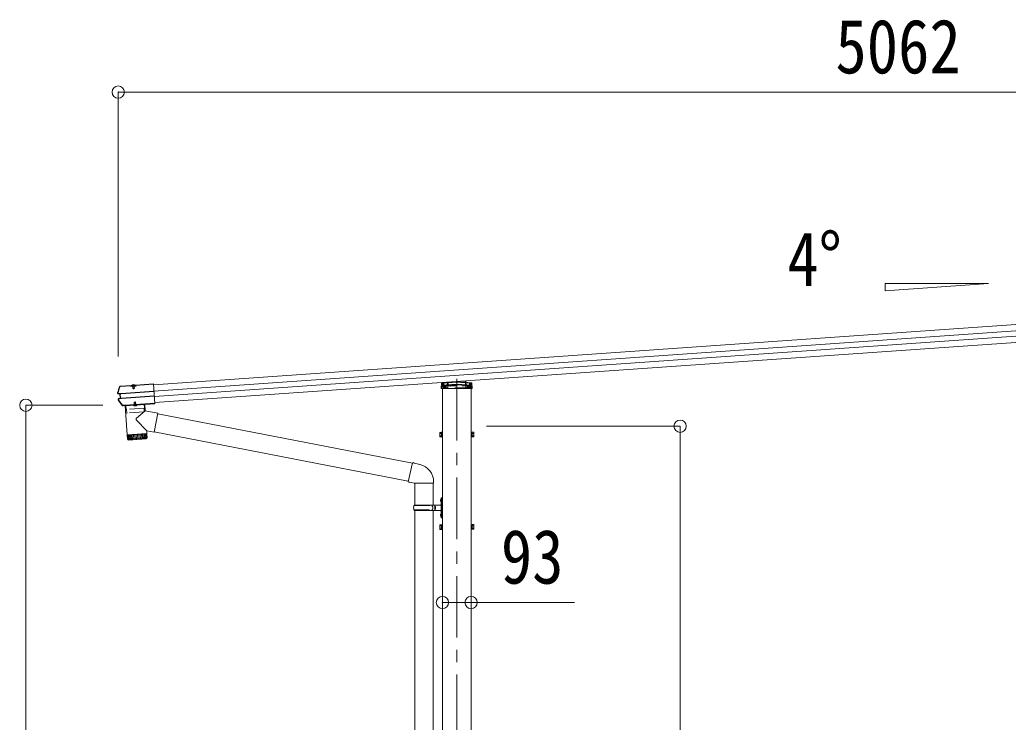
# Model space of a CAD drawing. Units: millimetres at full size, sheet at 1:40; details may follow other scales. Extents: x -11243 to 11243, y -7760 to 7760.
# Drawn here: x 1208 to 4420, y -2310 to -29 of the extents above; entities that cross this region are included whole.
import ezdxf
from ezdxf.enums import TextEntityAlignment as Align

# ---------------------------------------------------------------- set-up
doc = ezdxf.new("R2010")
doc.units = ezdxf.units.MM
doc.header["$LTSCALE"] = 40
doc.header["$PDMODE"] = 32
doc.header["$PDSIZE"] = 40
doc.linetypes.add('CHAIN1', pattern=[8, 5, -1, 1, -1])
doc.linetypes.add('DASHED1', pattern=[1.8, 1.2, -0.6])
for name, color, linetype, lineweight in [('0-1_本体', 5, 'CHAIN1', 9), ('0-3_ELV2', 4, 'Continuous', 9), ('0-6_OTH_LINE', 6, 'Continuous', 9), ('0-7_SHAPE', 4, 'Continuous', 9), ('0-9_OUTLINE', 7, 'Continuous', 9)]:
    doc.layers.add(name, color=color, linetype=linetype, lineweight=lineweight)
doc.styles.add('ＭＳ ゴシック', font='')
doc.styles.get('ＭＳ ゴシック').set_extended_font_data('MS Gothic')

msp = doc.modelspace()

# ---------------------------------------------------------------- linework, layer by layer
at = {"layer": '0-1_本体'}
msp.add_line((2627.85, -1195.26), (2627.85, -3894.54), dxfattribs=at)
at = {"layer": '0-3_ELV2'}
for p, q in [((6505.06, -874.27), (1642.5, -1214.3)), ((6506.48, -894.58), (1643.92, -1234.61)), ((6507.69, -911.82), (1645.13, -1251.84)), ((6509.11, -932.13), (1646.55, -1272.15)), ((1534.14, -1218.68), (1533.95, -1218.82)), ((1533.95, -1218.82), (1534.05, -1220.29)), ((1534.05, -1220.29), (1534.18, -1220.21)), ((1534.37, -1218.66), (1534.14, -1218.68)), ((1534.25, -1220.17), (1534.14, -1218.68)), ((1534.18, -1220.21), (1534.25, -1220.17)), ((1534.25, -1220.17), (1569.86, -1217.68)), ((1534.37, -1218.66), (1569.75, -1216.18)), ((1568.57, -1217.89), (1568.71, -1219.86)), ((1585.67, -1218.67), (1568.71, -1219.86)), ((1569.86, -1217.68), (1569.75, -1216.18)), ((1570, -1216.98), (1569.75, -1216.18)), ((1569.93, -1218.27), (1569.9, -1217.8)), ((1584.24, -1217.27), (1569.93, -1218.27)), ((1583.99, -1216.13), (1570.02, -1217.11)), ((1570.02, -1217.11), (1570.1, -1218.26)), ((1571.15, -1217.03), (1571.14, -1216.83)), ((1582.42, -1216.79), (1571.73, -1217.54)), ((1574.09, -1217.98), (1574.19, -1219.47)), ((1574.68, -1218.74), (1574.81, -1218.22)), ((1574.68, -1218.74), (1579.67, -1218.39)), ((1574.68, -1218.74), (1575.16, -1225.62)), ((1575.11, -1218.71), (1575.02, -1218.21)), ((1575.11, -1218.71), (1575.66, -1226.51)), ((1579.23, -1218.42), (1579.26, -1217.91)), ((1579.23, -1218.42), (1579.78, -1226.22)), ((1579.67, -1218.39), (1579.46, -1217.9)), ((1579.67, -1218.39), (1580.15, -1225.27)), ((1580.18, -1219.05), (1580.08, -1217.56)), ((1581.73, -1217.74), (1581.66, -1216.84)), ((1582.92, -1216.21), (1582.91, -1216.01)), ((1584.12, -1215.18), (1583.99, -1216)), ((1583.99, -1216.13), (1584.07, -1217.28)), ((1584.12, -1215.18), (1642.28, -1211.11)), ((1584.22, -1216.68), (1584.12, -1215.18)), ((1584.2, -1216.8), (1584.22, -1216.68)), ((1585.53, -1216.71), (1584.2, -1216.8)), ((1584.2, -1216.8), (1584.24, -1217.27)), ((1584.22, -1216.68), (1642.38, -1212.61)), ((1585.53, -1216.71), (1585.67, -1218.67)), ((1642.28, -1211.11), (1646.78, -1275.55)), ((2578.91, -1215.9), (2627.85, -1212.48)), ((2579.43, -1207.4), (2627.85, -1204.01)), ((2627.85, -1204.01), (2676.26, -1207.4)), ((2627.85, -1204.01), (2627.85, -1204.95)), ((2627.85, -1212.48), (2676.78, -1215.9)), ((2627.85, -1212.48), (2627.85, -1213.42)), ((2657.66, -1201.48), (2657.95, -1206.12)), ((2677.19, -1208.33), (2678.3, -1226.41)), ((1533.01, -1244.06), (1528.26, -1243.49)), ((1534.42, -1242.72), (1528.44, -1242.01)), ((1533.93, -1244), (1533.01, -1244.06)), ((1535.34, -1242.66), (1534.42, -1242.72)), ((1535.57, -1259.05), (1534.42, -1242.72)), ((1534.65, -1244.06), (1535.18, -1244.02)), ((1535.95, -1242.68), (1535.72, -1242.69)), ((1643.95, -1235.07), (1536.83, -1242.56)), ((1536.91, -1243.79), (1644.04, -1236.3)), ((1537.88, -1257.66), (1645.01, -1250.17)), ((1537.97, -1258.89), (1645.09, -1251.4)), ((1575.16, -1225.62), (1580.15, -1225.27)), ((1579.47, -1227.02), (1580.15, -1225.27)), ((2581.35, -4398.68), (2581.35, -1226.41)), ((2674.35, -4398.68), (2674.35, -1226.41)), ((1529.78, -1260.62), (1535.57, -1259.05)), ((1534.9, -1257.87), (1533.98, -1257.93)), ((1536.48, -1258.99), (1535.57, -1259.05)), ((1536.12, -1257.67), (1535.58, -1257.71)), ((1536.83, -1258.91), (1537.05, -1258.89)), ((1543.01, -1281.3), (1543.73, -1281.25)), ((1543.38, -1282.78), (1543.83, -1282.75)), ((1543.73, -1281.25), (1543.83, -1282.75)), ((1549.99, -1281.95), (1544.01, -1282.37)), ((1549.89, -1280.46), (1549.99, -1281.95)), ((1549.99, -1281.41), (1550, -1281.41)), ((1550.22, -1282.31), (1549.99, -1281.95)), ((1550.11, -1280.81), (1631.52, -1275.12)), ((1550.11, -1280.81), (1550.22, -1282.31)), ((1550.22, -1282.31), (1631.62, -1276.61)), ((1550.55, -1282.27), (1614.4, -1277.81)), ((1576.61, -1280.7), (1576.59, -1280.45)), ((1588.38, -1279.88), (1576.61, -1280.7)), ((1580.08, -1270.19), (1579.4, -1271.94)), ((1584.39, -1271.59), (1579.4, -1271.94)), ((1579.74, -1276.74), (1579.4, -1271.94)), ((1580.16, -1276.61), (1579.77, -1270.99)), ((1583.47, -1269.95), (1580.08, -1270.19)), ((1584.39, -1271.59), (1583.47, -1269.95)), ((1584.29, -1276.32), (1583.89, -1270.7)), ((1584.73, -1276.39), (1584.39, -1271.59)), ((1588.38, -1279.88), (1588.36, -1279.63)), ((1631.52, -1275.12), (1631.62, -1276.61)), ((1631.79, -1276.23), (1631.62, -1276.61)), ((1631.69, -1274.74), (1631.79, -1276.23)), ((1637.78, -1275.82), (1631.79, -1276.23)), ((1637.67, -1274.32), (1637.78, -1275.82)), ((1638, -1276.17), (1637.78, -1275.82)), ((1637.9, -1274.67), (1646.68, -1274.06)), ((1637.9, -1274.67), (1638, -1276.17)), ((1638, -1276.17), (1646.78, -1275.55)), ((1639.2, -1274.58), (1639.3, -1276.08)), ((1639.27, -1275.68), (1646.76, -1275.16)), ((2572.65, -1369.68), (2573.23, -1368.68)), ((2572.65, -1369.68), (2572.65, -1382.68)), ((2578.15, -1368.68), (2573.23, -1368.68)), ((2578.15, -1372.43), (2573.23, -1372.43)), ((2578.15, -1379.94), (2573.23, -1379.94)), ((2578.14, -1376.48), (2579.75, -1376.48)), ((2578.15, -1368.48), (2578.15, -1383.49)), ((2579.75, -1368.93), (2578.15, -1368.93)), ((2578.15, -1375.48), (2579.75, -1375.48)), ((2675.95, -1368.93), (2677.55, -1368.93)), ((2677.55, -1375.48), (2675.95, -1375.48)), ((2677.55, -1376.48), (2675.95, -1376.48)), ((2677.55, -1368.48), (2677.55, -1383.49)), ((2677.55, -1368.48), (2682.46, -1368.48)), ((2677.55, -1372.23), (2682.46, -1372.23)), ((2677.55, -1379.74), (2682.46, -1379.74)), ((2683.05, -1369.48), (2682.46, -1368.48)), ((2683.05, -1369.48), (2683.05, -1382.48)), ((2572.65, -1382.68), (2573.23, -1383.69)), ((2578.15, -1383.69), (2573.23, -1383.69)), ((2578.15, -1383.03), (2579.75, -1383.03)), ((2677.55, -1383.03), (2675.95, -1383.03)), ((2677.55, -1383.49), (2682.46, -1383.49)), ((2683.05, -1382.48), (2682.46, -1383.49)), ((2572.65, -1669.68), (2573.23, -1668.68)), ((2572.65, -1669.68), (2572.65, -1682.68)), ((2578.15, -1668.68), (2573.23, -1668.68)), ((2578.15, -1668.48), (2578.15, -1683.49)), ((2579.75, -1668.93), (2578.15, -1668.93)), ((2675.95, -1668.93), (2677.55, -1668.93)), ((2677.55, -1668.48), (2677.55, -1683.49)), ((2677.55, -1668.48), (2682.46, -1668.48)), ((2683.05, -1669.48), (2682.46, -1668.48)), ((2683.05, -1669.48), (2683.05, -1682.48)), ((2572.65, -1682.68), (2573.23, -1683.69)), ((2578.15, -1672.43), (2573.23, -1672.43)), ((2578.15, -1679.94), (2573.23, -1679.94)), ((2578.15, -1683.69), (2573.23, -1683.69)), ((2578.14, -1676.48), (2579.75, -1676.48)), ((2578.15, -1675.48), (2579.75, -1675.48)), ((2578.15, -1683.03), (2579.75, -1683.03)), ((2677.55, -1675.48), (2675.95, -1675.48)), ((2677.55, -1676.48), (2675.95, -1676.48)), ((2677.55, -1683.03), (2675.95, -1683.03)), ((2677.55, -1672.23), (2682.46, -1672.23)), ((2677.55, -1679.74), (2682.46, -1679.74)), ((2677.55, -1683.49), (2682.46, -1683.49)), ((2683.05, -1682.48), (2682.46, -1683.49))]:
    msp.add_line(p, q, dxfattribs=at)
at = {"layer": '0-3_ELV2', "linetype": 'DASHED1'}
for p, q in [((1572.35, -1216.92), (1572.28, -1217.17)), ((1572.41, -1216.39), (1581.59, -1215.75)), ((1572.49, -1217.49), (1572.41, -1216.39)), ((1574.48, -1214.01), (1575.87, -1216.38)), ((1574.81, -1218.22), (1574.92, -1217.83)), ((1574.92, -1217.83), (1574.84, -1216.72)), ((1574.99, -1218.21), (1574.85, -1216.22)), ((1575.02, -1218.21), (1574.9, -1217.62)), ((1577.06, -1216.91), (1575.87, -1216.38)), ((1577.06, -1216.91), (1578.16, -1216.22)), ((1579.21, -1213.68), (1578.16, -1216.22)), ((1579.28, -1217.91), (1579.14, -1215.92)), ((1579.31, -1217.52), (1579.23, -1216.41)), ((1579.26, -1217.91), (1579.29, -1217.31)), ((1579.46, -1217.9), (1579.31, -1217.52)), ((1581.66, -1216.84), (1581.59, -1215.75)), ((1581.72, -1216.26), (1581.82, -1216.5)), ((2578.98, -1215.91), (2676.71, -1215.91)), ((2581.45, -1209.26), (2580.4, -1226.41)), ((2580.87, -1218.71), (2585.85, -1218.71)), ((2580.92, -1217.91), (2674.77, -1217.91)), ((2627.85, -1214.49), (2580.93, -1217.77)), ((2627.85, -1206.02), (2581.45, -1209.26)), ((2584.65, -1209.04), (2584.65, -1222.68)), ((2585.85, -1208.95), (2585.85, -1224.41)), ((2587.35, -1217.32), (2587.35, -1224.41)), ((2590.45, -1217.91), (2590.45, -1224.41)), ((2590.57, -1217.91), (2590.57, -1224.41)), ((2590.85, -1217.07), (2590.85, -1224.41)), ((2593.85, -1216.86), (2593.85, -1224.41)), ((2597.09, -1216.85), (2597.77, -1205.66)), ((2599.78, -1205.52), (2598.51, -1226.41)), ((2601.85, -1215.91), (2601.85, -1217.91)), ((2606.35, -1218.71), (2606.35, -1215.99)), ((2607.85, -1218.71), (2606.35, -1218.71)), ((2607.85, -1215.88), (2607.85, -1218.71)), ((2674.24, -1209.26), (2627.85, -1206.02)), ((2674.76, -1217.77), (2627.85, -1214.49)), ((2647.85, -1218.71), (2647.85, -1215.88)), ((2647.85, -1218.71), (2649.35, -1218.71)), ((2649.35, -1215.99), (2649.35, -1218.71)), ((2653.85, -1217.91), (2653.85, -1215.91)), ((2655.67, -1201.62), (2657.18, -1226.41)), ((2657.95, -1206.12), (2658.6, -1216.85)), ((2661.85, -1216.86), (2661.85, -1224.41)), ((2664.85, -1217.07), (2664.85, -1224.41)), ((2665.12, -1217.91), (2665.12, -1224.41)), ((2665.25, -1217.91), (2665.25, -1224.41)), ((2668.35, -1217.32), (2668.35, -1224.41)), ((2669.85, -1208.95), (2669.85, -1224.41)), ((2669.85, -1218.71), (2674.82, -1218.71)), ((2671.05, -1209.04), (2671.05, -1222.68)), ((2675.29, -1226.41), (2674.24, -1209.26)), ((2584.65, -1222.68), (2585.65, -1224.41)), ((2670.05, -1224.41), (2585.65, -1224.41)), ((2590.85, -1222.68), (2593.85, -1222.68)), ((2661.85, -1222.68), (2664.85, -1222.68)), ((2670.05, -1224.41), (2671.05, -1222.68)), ((1580.16, -1282.79), (1581.32, -1279.99)), ((1582.42, -1279.3), (1581.32, -1279.99)), ((1582.42, -1279.3), (1583.61, -1279.83)), ((1585.15, -1282.44), (1583.61, -1279.83))]:
    msp.add_line(p, q, dxfattribs=at)
at = {"layer": '0-3_ELV2'}
for points in [[(1569.86, -1217.68), (1569.9, -1217.8), (1568.57, -1217.89)], [(1581.73, -1217.74), (1572.55, -1218.38), (1572.49, -1217.49)], [(2678.3, -1226.41), (2577.4, -1226.41), (2578.5, -1208.33)], [(1527.35, -1240.36), (1530.16, -1230.7), (1533.18, -1221.09)], [(1529.38, -1259.18), (1533.98, -1257.93), (1533.01, -1244.06)], [(1575.16, -1225.62), (1576.08, -1227.26), (1579.47, -1227.02)], [(1541.96, -1280.82), (1535.4, -1271.79), (1529.04, -1262.61)], [(1550.11, -1280.81), (1549.89, -1280.46), (1543.9, -1280.87), (1543.73, -1281.25)], [(1543.9, -1280.87), (1544.01, -1282.37), (1543.83, -1282.75)], [(1614.83, -1276.78), (1614.76, -1275.78), (1549.91, -1280.31), (1549.98, -1281.31)], [(1637.9, -1274.67), (1637.67, -1274.32), (1631.69, -1274.74), (1631.52, -1275.12)], [(2581.35, -1367.48), (2579.75, -1367.48), (2579.75, -1384.48), (2581.35, -1384.48)], [(2674.35, -1367.48), (2675.95, -1367.48), (2675.95, -1384.48), (2674.35, -1384.48)], [(2581.35, -1667.48), (2579.75, -1667.48), (2579.75, -1684.48), (2581.35, -1684.48)], [(2674.35, -1667.48), (2675.95, -1667.48), (2675.95, -1684.48), (2674.35, -1684.48)]]:
    msp.add_lwpolyline(points, dxfattribs=at)
for centre, radius, start, end in [((1534.68, -1221.93), 3.19, 103.22631, 162.05142), ((1534.32, -1221.46), 1.2, 102.71221, 162.01357), ((1571.69, -1216.8), 0.55, 142.43917, 184), ((1571.7, -1216.99), 0.545, 184, 274), ((1577.35, -1221.15), 7.7, 45.56083, 142.43917), ((1582.38, -1216.25), 0.545, 274, 4), ((1582.36, -1216.05), 0.55, 4, 45.56083), ((2578.98, -1216.9), 1, 94, 176.5), ((2579.5, -1208.39), 1, 94, 176.5), ((2676.19, -1208.39), 1, 3.5, 86), ((2676.71, -1216.9), 1, 3.5, 86), ((1528.59, -1240.71), 2.8, 164.31277, 263.16971), ((2009.2, -1375.69), 502, 162.04537, 164.31277), ((1528.6, -1240.71), 1.3, 164.24366, 263.03582), ((1530.12, -1261.88), 2.8, 105.16971, 214.06629), ((1943.65, -982.25), 502, 214.06629, 216.59248), ((1530.12, -1261.88), 1.3, 105.30295, 214.13631), ((1543.16, -1279.6), 3.19, 216.58984, 274.01289), ((1542.92, -1280.11), 1.2, 216.62025, 274.01295), ((1550.98, -1281.24), 1, 184, 274), ((1582.15, -1275.35), 7.7, 223.98312, 324.01688), ((1613.83, -1276.85), 1, 274, 4), ((2585.06, -1376.18), 12.42, 162.41205, 197.58795), ((2575.97, -1370.55), 3.32, 145.61575, 214.38425), ((2575.97, -1381.81), 3.32, 145.61575, 214.38425), ((2679.72, -1370.36), 3.32, 325.61575, 34.38425), ((2679.72, -1381.61), 3.32, 325.61575, 34.38425), ((2670.63, -1375.98), 12.42, 342.41205, 17.58795), ((2575.97, -1670.55), 3.32, 145.61575, 214.38425), ((2679.72, -1670.36), 3.32, 325.61575, 34.38425), ((2585.06, -1676.18), 12.42, 162.41205, 197.58795), ((2575.97, -1681.81), 3.32, 145.61575, 214.38425), ((2679.72, -1681.61), 3.32, 325.61575, 34.38425), ((2670.63, -1675.98), 12.42, 342.41205, 17.58795)]:
    msp.add_arc(centre, radius, start, end, dxfattribs=at)
at = {"layer": '0-3_ELV2', "linetype": 'DASHED1'}
for centre, radius, start, end in [((1571.8, -1217.03), 0.5, 274, 344), ((1573.12, -1217.14), 0.8, 94, 164), ((1574.34, -1216.75), 0.5, 4, 94), ((1579.73, -1216.38), 0.5, 94, 184), ((1580.99, -1216.59), 0.8, 24, 94), ((1582.28, -1216.3), 0.5, 204, 274), ((2578.98, -1216.91), 1, 90, 176.5), ((2676.71, -1216.91), 1, 3.5, 90)]:
    msp.add_arc(centre, radius, start, end, dxfattribs=at)
at = {"layer": '0-3_ELV2'}
for centre, major_axis, ratio, start_param, end_param in [((1570.22, -1220.17), (-0.22, 3.19), 0.014286, 5.9883828, 6.2220988), ((1584.21, -1219.19), (-0.22, 3.19), 0.014286, 0.0610865, 0.2948025), ((1536.95, -1244.37), (3.03, -0.36), 0.014525, 2.4375911, 3.0658321), ((1536.95, -1244.37), (2.99, 0.21), 0.19438, 1.5707963, 2.1939282), ((1536.85, -1242.84), (1.52, -0.18), 0.014525, 2.4126357, 3.0658321), ((1536.85, -1242.85), (1.5, 0.1), 0.19438, 1.5707963, 2.2034964), ((1537.84, -1257.06), (2.95, 0.8), 0.014957, 3.2171785, 3.8372566), ((1537.84, -1257.08), (2.99, 0.21), 0.19438, 4.0848352, 4.712389), ((1537.95, -1258.59), (1.48, 0.4), 0.014957, 3.2171785, 3.8435615), ((1537.95, -1258.6), (1.5, 0.1), 0.19438, 4.0561004, 4.712389)]:
    msp.add_ellipse(centre, major_axis=major_axis, ratio=ratio, start_param=start_param, end_param=end_param, dxfattribs=at)
at = {"layer": '0-6_OTH_LINE'}
for p, q in [((6589.63, -263.6), (1527.8, -263.6)), ((1527.8, -263.6), (1527.8, -1122.49)), ((1227.8, -1280.79), (1477.8, -1280.79)), ((1227.8, -3848.68), (1227.8, -1280.79)), ((3353.85, -1348.68), (2724.35, -1348.68)), ((3353.85, -3848.68), (3353.85, -1348.68)), ((2581.35, -1921.38), (2674.35, -1921.38)), ((2674.35, -1921.38), (3010.5, -1921.38))]:
    msp.add_line(p, q, dxfattribs=at)
for p in [(1527.8, -263.6), (1227.8, -1280.79), (3353.85, -1348.68), (2581.35, -1921.38), (2674.35, -1921.38)]:
    msp.add_point(p, dxfattribs=at)
at = {"layer": '0-7_SHAPE'}
for p, q in [((4020.59, -885.22), (4356.59, -885.22)), ((4020.59, -908.72), (4020.59, -885.22)), ((4356.59, -885.22), (4020.59, -908.72))]:
    msp.add_line(p, q, dxfattribs=at)
at = {"layer": '0-9_OUTLINE'}
for p, q in [((1550.49, -1282.28), (1557.11, -1377.05)), ((1614.33, -1277.82), (1615.79, -1298.62)), ((1615.79, -1298.62), (1587.48, -1322.08)), ((1656.54, -1306.55), (1615.79, -1298.62)), ((1656.54, -1306.55), (1644.48, -1368.59)), ((2483.92, -1469), (1656.24, -1308.12)), ((1620.35, -1363.89), (1587.08, -1329.41)), ((1557.11, -1377.05), (1620.96, -1372.58)), ((1621.03, -1373.58), (1557.18, -1378.05)), ((1557.18, -1378.05), (1558.32, -1391.05)), ((1558.9, -1392.58), (1557.88, -1378)), ((1559.11, -1377.91), (1560.15, -1392.87)), ((1561.97, -1392.75), (1560.92, -1377.78)), ((1561.6, -1376.73), (1561.69, -1377.73)), ((1563.28, -1377.62), (1564.33, -1392.58)), ((1567.19, -1392.38), (1566.14, -1377.42)), ((1570.5, -1392.15), (1569.45, -1377.19)), ((1573.14, -1376.93), (1574.19, -1391.89)), ((1577.15, -1376.65), (1578.19, -1391.61)), ((1581.38, -1376.35), (1582.43, -1391.32)), ((1585.77, -1376.05), (1586.81, -1391.01)), ((1590.22, -1375.74), (1591.27, -1390.7)), ((1594.65, -1375.43), (1595.69, -1390.39)), ((1598.97, -1375.12), (1600.02, -1390.09)), ((1603.1, -1374.84), (1604.15, -1389.8)), ((1606.96, -1374.57), (1608, -1389.53)), ((1610.47, -1374.32), (1611.51, -1389.28)), ((1613.56, -1374.1), (1614.61, -1389.07)), ((1616.18, -1373.92), (1617.22, -1388.88)), ((1616.47, -1372.9), (1616.52, -1373.9)), ((1618.27, -1373.77), (1619.31, -1388.74)), ((1619.79, -1373.67), (1620.84, -1388.63)), ((1620.35, -1363.89), (1620.96, -1372.58)), ((1620.35, -1363.89), (1644.48, -1368.59)), ((1621.71, -1386.62), (1621.03, -1373.58)), ((2470.32, -1527.48), (1644.79, -1367.01)), ((1558.32, -1391), (1621.71, -1386.57)), ((1618.92, -1389.77), (1561.52, -1393.78)), ((2484.28, -1467.44), (2469.92, -1529.2)), ((2484.28, -1467.44), (2508.6, -1473.25)), ((2469.92, -1529.2), (2490, -1533.74)), ((2469.92, -1529.2), (2473.92, -1531.87)), ((2474.8, -1530.3), (2473.92, -1531.87)), ((2490, -1533.74), (2552.74, -1533.74)), ((2491.37, -1533.74), (2491.37, -1604.74)), ((2551.37, -1533.74), (2551.37, -1604.74)), ((2552.74, -1529.57), (2552.74, -1533.74)), ((2489.37, -1604.74), (2575.37, -1604.74)), ((2489.37, -1604.74), (2489.37, -1606.74)), ((2548.37, -1604.74), (2548.37, -1609.24)), ((2556.35, -1604.74), (2556.35, -1622.74)), ((2575.04, -1587.59), (2577.09, -1588.59)), ((2576.31, -1585.59), (2576.95, -1585.59)), ((2576.31, -1585.59), (2576.31, -1593.89)), ((2576.31, -1593.89), (2576.95, -1593.89)), ((2576.95, -1585.59), (2577.35, -1585.99)), ((2577.09, -1588.59), (2577.7, -1589.74)), ((2577.35, -1581.74), (2580.35, -1580.24)), ((2577.35, -1581.74), (2577.35, -1645.74)), ((2580.35, -1580.24), (2580.35, -1647.24)), ((2580.35, -1580.24), (2581.35, -1580.24)), ((2488.37, -1606.74), (2538.71, -1606.74)), ((2488.37, -1620.74), (2538.71, -1620.74)), ((2489.37, -1622.74), (2489.37, -1620.74)), ((2489.37, -1622.74), (2575.37, -1622.74)), ((2491.36, -1622.74), (2491.36, -2614.71)), ((2548.37, -1609.24), (2550.37, -1609.24)), ((2548.37, -1622.74), (2548.37, -1618.24)), ((2548.37, -1618.24), (2550.37, -1618.24)), ((2550.37, -1609.24), (2550.37, -1618.24)), ((2551.36, -1622.74), (2551.36, -2614.71)), ((2556.35, -1609.24), (2559.35, -1609.24)), ((2556.35, -1618.24), (2559.35, -1618.24)), ((2559.35, -1609.24), (2559.35, -1618.24)), ((2575.04, -1635.59), (2577.09, -1636.59)), ((2576.31, -1633.59), (2576.95, -1633.59)), ((2576.31, -1633.59), (2576.31, -1641.89)), ((2576.95, -1633.59), (2576.95, -1641.89)), ((2576.95, -1633.59), (2577.35, -1633.99)), ((2577.09, -1636.59), (2577.7, -1637.74)), ((2576.31, -1641.89), (2576.95, -1641.89)), ((2576.95, -1641.89), (2577.35, -1641.49)), ((2577.35, -1645.74), (2580.35, -1647.24)), ((2580.35, -1647.24), (2581.35, -1647.24))]:
    msp.add_line(p, q, dxfattribs=at)
at = {"layer": '0-9_OUTLINE', "linetype": 'DASHED1'}
for p, q in [((1552.7, -1282.12), (1553.84, -1293.59)), ((1612.25, -1277.96), (1612.72, -1289.47)), ((1612.26, -1289.99), (1554.37, -1294.04)), ((1555.85, -1305.48), (1554.57, -1294.02)), ((1611.79, -1302.05), (1556.38, -1305.93)), ((1612.25, -1301.54), (1611.93, -1290.01))]:
    msp.add_line(p, q, dxfattribs=at)
at = {"layer": '0-9_OUTLINE'}
for points in [[(2484.28, -1467.44), (2489, -1467), (2489.15, -1468.61)], [(2575.04, -1591.89), (2577.09, -1590.89), (2577.7, -1589.74)], [(2576.95, -1585.59), (2576.95, -1593.89), (2577.35, -1593.49)], [(2575.04, -1639.89), (2577.09, -1638.89), (2577.7, -1637.74)]]:
    msp.add_lwpolyline(points, dxfattribs=at)
at = {"layer": '0-9_OUTLINE', "linetype": 'DASHED1'}
for centre, start, end in [((1554.33, -1293.54), 185.67065, 274), ((1556.35, -1305.43), 186.38594, 274), ((1611.75, -1301.55), 274, 1.61406), ((1612.22, -1289.49), 274, 2.32935)]:
    msp.add_arc(centre, 0.5, start, end, dxfattribs=at)
at = {"layer": '0-9_OUTLINE'}
for centre, radius, start, end in [((1590.67, -1325.93), 5, 129.65551, 223.97399), ((1561.31, -1390.79), 3, 185, 274.04832), ((1618.71, -1386.77), 3, 274, 3), ((2494.74, -1529.57), 58, 0, 76.56538), ((2538.71, -1604.74), 2, 270, 359.99998), ((2580.64, -1589.74), 6, 136.21765, 223.78235), ((2575.35, -1602.74), 2, 270, 359.99998), ((2537.12, -1613.74), 49.25, 171.82876, 180.00002), ((2537.12, -1613.74), 49.25, 180.00002, 188.17127), ((2538.71, -1622.74), 2, 0.00005, 90.00004), ((2580.64, -1637.74), 6, 136.21765, 223.78235), ((2575.35, -1624.74), 2, 0.00005, 90.00004)]:
    msp.add_arc(centre, radius, start, end, dxfattribs=at)

# ---------------------------------------------------------------- texts
at = {"layer": '0-6_OTH_LINE', "color": 7, "style": 'ＭＳ ゴシック', "width": 0.85}
for s, p in [('5062', (3858.71, -255.6)), ('93', (2771.37, -1912.9))]:
    msp.add_text(s, height=176, dxfattribs=at).set_placement(p, align=Align.BOTTOM_LEFT)
at = {"layer": '0-7_SHAPE', "color": 7, "style": 'ＭＳ ゴシック', "width": 0.85}
msp.add_text('4°', height=176, dxfattribs=at).set_placement((3702.3, -946.44), align=Align.BOTTOM_LEFT)

doc.saveas('drawing.dxf')
